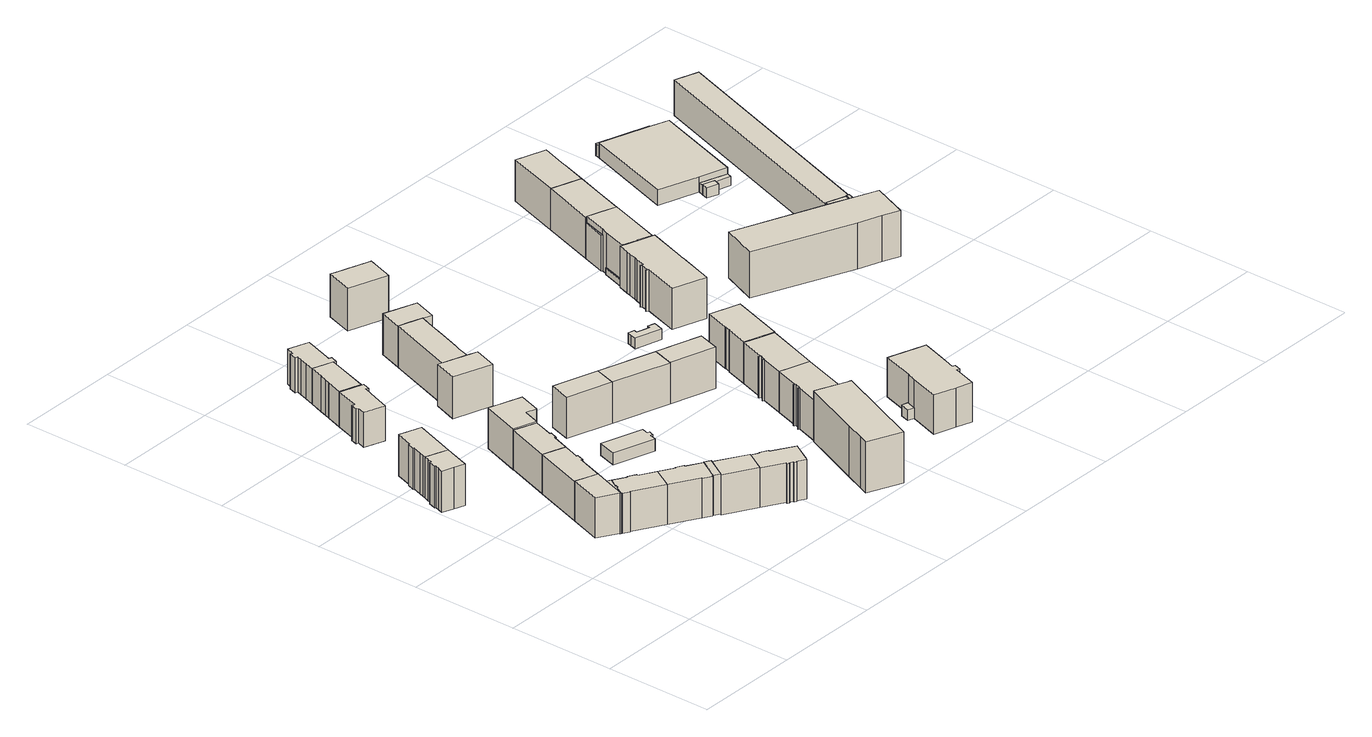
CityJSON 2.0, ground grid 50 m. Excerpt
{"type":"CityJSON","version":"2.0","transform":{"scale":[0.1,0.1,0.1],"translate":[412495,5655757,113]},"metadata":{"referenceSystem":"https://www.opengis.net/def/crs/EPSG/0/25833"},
"CityObjects":{
"building1":{"type":"Building","attributes":{"Dachtyp_tdc":"tdcGableRoof","Gemeindeschluessel":14612000,"Dachneigung":37.44,"QualitaetDacherkennung":80,"Geometrietyp2DReferenz":"3000","measuredHeight":21.41,"function":"31001_9998","roofType":"3100"},"geometry":[{"type":"Solid","lod":"1","boundaries":[[[[0,1,2,3,4,5,6,7,8,9,10,11]],[[12,13,14,15,16,17,18,19,20,21,22,23]],[[11,13,12,0]],[[10,14,13,11]],[[9,15,14,10]],[[8,16,15,9]],[[7,17,16,8]],[[6,18,17,7]],[[5,19,18,6]],[[4,20,19,5]],[[3,21,20,4]],[[2,22,21,3]],[[1,23,22,2]],[[0,12,23,1]]]]}]},
"building2":{"type":"Building","attributes":{"Gemeindeschluessel":14612000,"Geometrietyp2DReferenz":"3000","function":"31001_9998","roofType":"9999"},"children":["building2-1","building2-2"]},
"building2-1":{"type":"BuildingPart","attributes":{"Dachtyp_tdc":"tdcHipAndGableRoof","Dachneigung":35.8,"QualitaetDacherkennung":68,"Geometrietyp2DReferenz":"3000","measuredHeight":20.68,"roofType":"5000"},"parents":["building2"],"geometry":[{"type":"Solid","lod":"1","boundaries":[[[[24,25,26,27,28,29,30,31,32]],[[33,34,35,36,37,38,39,40,41]],[[32,34,33,24]],[[31,35,34,32]],[[30,36,35,31]],[[29,37,36,30]],[[28,38,37,29]],[[27,39,38,28]],[[26,40,39,27]],[[25,41,40,26]],[[24,33,41,25]]]]}]},
"building2-2":{"type":"BuildingPart","attributes":{"Dachtyp_tdc":"tdcFreeFormRoof","Dachneigung":36.87,"QualitaetDacherkennung":67,"Geometrietyp2DReferenz":"3000","measuredHeight":20.7,"roofType":"5000"},"parents":["building2"],"geometry":[{"type":"Solid","lod":"1","boundaries":[[[[42,43,44,45,46,47,48,49,50,51,52,53,54,55]],[[56,57,58,36,59,34,60,61,62,63,64,65,66,67]],[[55,57,56,42]],[[54,58,57,55]],[[53,36,58,54]],[[52,59,36,53]],[[51,34,59,52]],[[50,60,34,51]],[[49,61,60,50]],[[48,62,61,49]],[[47,63,62,48]],[[46,64,63,47]],[[45,65,64,46]],[[44,66,65,45]],[[43,67,66,44]],[[42,56,67,43]]]]}]},
"building3":{"type":"Building","attributes":{"Dachtyp_tdc":"tdcHipAndGableRoof","Gemeindeschluessel":14612000,"Dachneigung":37.58,"QualitaetDacherkennung":78,"Geometrietyp2DReferenz":"3000","measuredHeight":21.39,"function":"31001_9998","roofType":"5000"},"geometry":[{"type":"Solid","lod":"1","boundaries":[[[[4,68,2,69,70,71,72,73,74,75,76]],[[20,77,78,79,80,81,82,83,84,22,85]],[[76,77,20,4]],[[75,78,77,76]],[[74,79,78,75]],[[73,80,79,74]],[[72,81,80,73]],[[71,82,81,72]],[[70,83,82,71]],[[69,84,83,70]],[[2,22,84,69]],[[68,85,22,2]],[[4,20,85,68]]]]}]},
"building4":{"type":"Building","attributes":{"Dachtyp_tdc":"tdcGableRoof","Gemeindeschluessel":14612000,"Dachneigung":36.88,"QualitaetDacherkennung":72,"Geometrietyp2DReferenz":"3000","measuredHeight":20.64,"function":"31001_9998","roofType":"3100"},"geometry":[{"type":"Solid","lod":"1","boundaries":[[[[86,87,88,89,90,91,92,93,94,95,96,97,98,99,100,101,102,103,104,105]],[[106,58,57,56,67,66,107,64,63,62,61,60,108,109,110,111,112,113,114,115]],[[105,58,106,86]],[[104,57,58,105]],[[103,56,57,104]],[[102,67,56,103]],[[101,66,67,102]],[[100,107,66,101]],[[99,64,107,100]],[[98,63,64,99]],[[97,62,63,98]],[[96,61,62,97]],[[95,60,61,96]],[[94,108,60,95]],[[93,109,108,94]],[[92,110,109,93]],[[91,111,110,92]],[[90,112,111,91]],[[89,113,112,90]],[[88,114,113,89]],[[87,115,114,88]],[[86,106,115,87]]]]}]},
"building5":{"type":"Building","attributes":{"Dachtyp_tdc":"tdcGableRoof","Gemeindeschluessel":14612000,"Dachneigung":37.3,"QualitaetDacherkennung":80,"Geometrietyp2DReferenz":"3000","measuredHeight":20.7,"function":"31001_9998","roofType":"3100"},"geometry":[{"type":"Solid","lod":"1","boundaries":[[[[116,117,118,119,120,121,122,123,124,125]],[[126,127,128,33,41,40,129,130,131,132]],[[125,127,126,116]],[[124,128,127,125]],[[123,33,128,124]],[[122,41,33,123]],[[121,40,41,122]],[[120,129,40,121]],[[119,130,129,120]],[[118,131,130,119]],[[117,132,131,118]],[[116,126,132,117]]]]}]},
"building6":{"type":"Building","attributes":{"Dachtyp_tdc":"tdcGableRoof","Gemeindeschluessel":14612000,"Dachneigung":36.54,"QualitaetDacherkennung":73,"Geometrietyp2DReferenz":"3000","measuredHeight":20.64,"function":"31001_9998","roofType":"3100"},"geometry":[{"type":"Solid","lod":"1","boundaries":[[[[133,134,135,136,137,138,139,140,141,90,89,88,142,143]],[[144,145,146,114,113,112,147,148,149,150,151,152,153,154]],[[143,145,144,133]],[[142,146,145,143]],[[88,114,146,142]],[[89,113,114,88]],[[90,112,113,89]],[[141,147,112,90]],[[140,148,147,141]],[[139,149,148,140]],[[138,150,149,139]],[[137,151,150,138]],[[136,152,151,137]],[[135,153,152,136]],[[134,154,153,135]],[[133,144,154,134]]]]}]},
"building7":{"type":"Building","attributes":{"Dachtyp_tdc":"tdcGableRoof","Gemeindeschluessel":14612000,"Dachneigung":37.44,"QualitaetDacherkennung":79,"Geometrietyp2DReferenz":"3000","measuredHeight":20.66,"function":"31001_9998","roofType":"3100"},"geometry":[{"type":"Solid","lod":"1","boundaries":[[[[155,156,157,158,159,120,160,118,161,162]],[[163,164,165,166,167,168,169,170,171,172]],[[162,164,163,155]],[[161,165,164,162]],[[118,166,165,161]],[[160,167,166,118]],[[120,168,167,160]],[[159,169,168,120]],[[158,170,169,159]],[[157,171,170,158]],[[156,172,171,157]],[[155,163,172,156]]]]}]},
"building8":{"type":"Building","attributes":{"Dachtyp_tdc":"tdcHipAndGableRoof","Gemeindeschluessel":14612000,"Dachneigung":24.77,"QualitaetDacherkennung":58,"Geometrietyp2DReferenz":"3000","measuredHeight":17.77,"function":"31001_9998","roofType":"5000"},"geometry":[{"type":"Solid","lod":"1","boundaries":[[[[173,174,175,176,177,178,179,180,181,182,183,184,185]],[[186,187,188,189,190,191,192,193,194,195,196,197,198]],[[185,187,186,173]],[[184,188,187,185]],[[183,189,188,184]],[[182,190,189,183]],[[181,191,190,182]],[[180,192,191,181]],[[179,193,192,180]],[[178,194,193,179]],[[177,195,194,178]],[[176,196,195,177]],[[175,197,196,176]],[[174,198,197,175]],[[173,186,198,174]]]]}]},
"building9":{"type":"Building","attributes":{"Gemeindeschluessel":14612000,"Geometrietyp2DReferenz":"3000","function":"31001_9998","roofType":"9999"},"children":["building9-1","building9-2","building9-3"]},
"building9-1":{"type":"BuildingPart","attributes":{"Dachtyp_tdc":"tdcGableRoof","Dachneigung":37.25,"QualitaetDacherkennung":67,"Geometrietyp2DReferenz":"3000","measuredHeight":20.7,"roofType":"3100"},"parents":["building9"],"geometry":[{"type":"Solid","lod":"1","boundaries":[[[[199,200,201,202]],[[151,203,204,153]],[[202,203,151,199]],[[201,204,203,202]],[[200,153,204,201]],[[199,151,153,200]]]]}]},
"building9-2":{"type":"BuildingPart","attributes":{"Dachtyp_tdc":"tdcPolyFlatRoof","Dachneigung":0,"QualitaetDacherkennung":20,"Geometrietyp2DReferenz":"3000","measuredHeight":16.84,"roofType":"1000"},"parents":["building9"],"geometry":[{"type":"Solid","lod":"1","boundaries":[[[[205,206,207,208,209,210,211,212]],[[213,214,203,215,216,217,218,219]],[[212,214,213,205]],[[211,203,214,212]],[[210,215,203,211]],[[209,216,215,210]],[[208,217,216,209]],[[207,218,217,208]],[[206,219,218,207]],[[205,213,219,206]]]]}]},
"building9-3":{"type":"BuildingPart","attributes":{"Dachtyp_tdc":"tdcGableRoof","Dachneigung":29.4,"QualitaetDacherkennung":46,"Geometrietyp2DReferenz":"3000","measuredHeight":20.53,"roofType":"3100"},"parents":["building9"],"geometry":[{"type":"Solid","lod":"1","boundaries":[[[[220,221,222,223,224,201]],[[225,204,214,213,226,227]],[[201,204,225,220]],[[224,214,204,201]],[[223,213,214,224]],[[222,226,213,223]],[[221,227,226,222]],[[220,225,227,221]]]]}]},
"building10":{"type":"Building","attributes":{"Dachtyp_tdc":"tdcFreeFormRoof","Gemeindeschluessel":14612000,"Dachneigung":37.34,"QualitaetDacherkennung":21,"Geometrietyp2DReferenz":"3000","measuredHeight":20.96,"function":"31001_9998","roofType":"5000"},"geometry":[{"type":"Solid","lod":"1","boundaries":[[[[228,229,230,231,232,233]],[[234,235,236,237,238,239]],[[233,235,234,228]],[[232,236,235,233]],[[231,237,236,232]],[[230,238,237,231]],[[229,239,238,230]],[[228,234,239,229]]]]}]},
"building11":{"type":"Building","attributes":{"Dachtyp_tdc":"tdcFreeFormRoof","Gemeindeschluessel":14612000,"Dachneigung":24.27,"QualitaetDacherkennung":73,"Geometrietyp2DReferenz":"3000","measuredHeight":17.79,"function":"31001_9998","roofType":"5000"},"geometry":[{"type":"Solid","lod":"1","boundaries":[[[[240,241,242,243,244,245,246,247]],[[188,248,249,250,251,252,253,190]],[[247,248,188,240]],[[246,249,248,247]],[[245,250,249,246]],[[244,251,250,245]],[[243,252,251,244]],[[242,253,252,243]],[[241,190,253,242]],[[240,188,190,241]]]]}]},
"building12":{"type":"Building","attributes":{"Dachtyp_tdc":"tdcGableRoof","Gemeindeschluessel":14612000,"Dachneigung":35.32,"QualitaetDacherkennung":67,"Geometrietyp2DReferenz":"3000","measuredHeight":20.64,"function":"31001_9998","roofType":"3100"},"geometry":[{"type":"Solid","lod":"1","boundaries":[[[[254,255,256,257,258,259,260,261,262,263,264,265,266,267,268,269,270,271,272,273]],[[274,275,276,277,278,279,280,281,227,282,226,283,284,285,286,287,288,289,290,291]],[[273,275,274,254]],[[272,276,275,273]],[[271,277,276,272]],[[270,278,277,271]],[[269,279,278,270]],[[268,280,279,269]],[[267,281,280,268]],[[266,227,281,267]],[[265,282,227,266]],[[264,226,282,265]],[[263,283,226,264]],[[262,284,283,263]],[[261,285,284,262]],[[260,286,285,261]],[[259,287,286,260]],[[258,288,287,259]],[[257,289,288,258]],[[256,290,289,257]],[[255,291,290,256]],[[254,274,291,255]]]]}]},
"building13":{"type":"Building","attributes":{"Dachtyp_tdc":"tdcHipAndGableRoof","Gemeindeschluessel":14612000,"Dachneigung":24.84,"QualitaetDacherkennung":60,"Geometrietyp2DReferenz":"3000","measuredHeight":17.79,"function":"31001_9998","roofType":"5000"},"geometry":[{"type":"Solid","lod":"1","boundaries":[[[[292,293,294,295,296,297,298,299,300,301,302,303,304,305]],[[306,253,307,252,308,309,310,311,312,313,314,315,316,317]],[[305,253,306,292]],[[304,307,253,305]],[[303,252,307,304]],[[302,308,252,303]],[[301,309,308,302]],[[300,310,309,301]],[[299,311,310,300]],[[298,312,311,299]],[[297,313,312,298]],[[296,314,313,297]],[[295,315,314,296]],[[294,316,315,295]],[[293,317,316,294]],[[292,306,317,293]]]]}]},
"building14":{"type":"Building","attributes":{"Dachtyp_tdc":"tdcHipAndGableRoof","Gemeindeschluessel":14612000,"Dachneigung":34.86,"QualitaetDacherkennung":74,"Geometrietyp2DReferenz":"3000","measuredHeight":7.21,"function":"31001_9998","roofType":"5000"},"geometry":[{"type":"Solid","lod":"1","boundaries":[[[[318,319,320,321,322,323,324,325,326]],[[327,328,329,330,331,332,333,334,335]],[[326,328,327,318]],[[325,329,328,326]],[[324,330,329,325]],[[323,331,330,324]],[[322,332,331,323]],[[321,333,332,322]],[[320,334,333,321]],[[319,335,334,320]],[[318,327,335,319]]]]}]},
"building15":{"type":"Building","attributes":{"Dachtyp_tdc":"tdcHipAndGableRoof","Gemeindeschluessel":14612000,"Dachneigung":37.11,"QualitaetDacherkennung":65,"Geometrietyp2DReferenz":"3000","measuredHeight":21.18,"function":"31001_9998","roofType":"5000"},"geometry":[{"type":"Solid","lod":"1","boundaries":[[[[336,337,338,339]],[[340,341,342,343]],[[339,341,340,336]],[[338,342,341,339]],[[337,343,342,338]],[[336,340,343,337]]]]}]},
"building16":{"type":"Building","attributes":{"Gemeindeschluessel":14612000,"Geometrietyp2DReferenz":"3000","function":"31001_9998","roofType":"9999"},"children":["building16-1","building16-2"]},
"building16-1":{"type":"BuildingPart","attributes":{"Dachtyp_tdc":"tdcHipRoof","Dachneigung":37.29,"QualitaetDacherkennung":60,"Geometrietyp2DReferenz":"3000","measuredHeight":21.5,"roofType":"3200"},"parents":["building16"],"geometry":[{"type":"Solid","lod":"1","boundaries":[[[[344,345,346,347,348,349,350]],[[351,352,353,354,355,356,357]],[[350,352,351,344]],[[349,353,352,350]],[[348,354,353,349]],[[347,355,354,348]],[[346,356,355,347]],[[345,357,356,346]],[[344,351,357,345]]]]}]},
"building16-2":{"type":"BuildingPart","attributes":{"Dachtyp_tdc":"tdcGableRoof","Dachneigung":35.52,"QualitaetDacherkennung":82,"Geometrietyp2DReferenz":"3000","measuredHeight":21.43,"roofType":"3100"},"parents":["building16"],"geometry":[{"type":"Solid","lod":"1","boundaries":[[[[358,345,359,344,360,361,362,363,364,365,366,367]],[[368,369,370,371,372,373,374,375,376,351,377,357]],[[367,369,368,358]],[[366,370,369,367]],[[365,371,370,366]],[[364,372,371,365]],[[363,373,372,364]],[[362,374,373,363]],[[361,375,374,362]],[[360,376,375,361]],[[344,351,376,360]],[[359,377,351,344]],[[345,357,377,359]],[[358,368,357,345]]]]}]},
"building17":{"type":"Building","attributes":{"Dachtyp_tdc":"tdcFreeFormRoof","Gemeindeschluessel":14612000,"Dachneigung":35.03,"QualitaetDacherkennung":84,"Geometrietyp2DReferenz":"3000","measuredHeight":26.59,"function":"31001_9998","roofType":"5000"},"geometry":[{"type":"Solid","lod":"1","boundaries":[[[[378,379,380,381,382,383,384,385]],[[386,387,388,389,390,391,392,393]],[[385,387,386,378]],[[384,388,387,385]],[[383,389,388,384]],[[382,390,389,383]],[[381,391,390,382]],[[380,392,391,381]],[[379,393,392,380]],[[378,386,393,379]]]]}]},
"building18":{"type":"Building","attributes":{"Dachtyp_tdc":"tdcGableRoof","Gemeindeschluessel":14612000,"Dachneigung":37.2,"QualitaetDacherkennung":66,"Geometrietyp2DReferenz":"3000","measuredHeight":21.19,"function":"31001_9998","roofType":"3100"},"geometry":[{"type":"Solid","lod":"1","boundaries":[[[[337,336,394,395]],[[343,396,397,340]],[[395,396,343,337]],[[394,397,396,395]],[[336,340,397,394]],[[337,343,340,336]]]]}]},
"building19":{"type":"Building","attributes":{"Dachtyp_tdc":"tdcCutTentRoof","Gemeindeschluessel":14612000,"Dachneigung":34.51,"QualitaetDacherkennung":52,"Geometrietyp2DReferenz":"3000","measuredHeight":20.68,"function":"31001_9998","roofType":"9999"},"geometry":[{"type":"Solid","lod":"1","boundaries":[[[[398,399,400,401,402]],[[403,404,405,406,407]],[[402,404,403,398]],[[401,405,404,402]],[[400,406,405,401]],[[399,407,406,400]],[[398,403,407,399]]]]}]},
"building20":{"type":"Building","attributes":{"Dachtyp_tdc":"tdcGableRoof","Gemeindeschluessel":14612000,"Dachneigung":34.76,"QualitaetDacherkennung":87,"Geometrietyp2DReferenz":"3000","measuredHeight":21.78,"function":"31001_9998","roofType":"3100"},"geometry":[{"type":"Solid","lod":"1","boundaries":[[[[408,409,410,411,412,413,414,415,416,417,418,419,420,421]],[[422,423,424,425,426,427,428,429,430,431,392,432,391,433]],[[421,423,422,408]],[[420,424,423,421]],[[419,425,424,420]],[[418,426,425,419]],[[417,427,426,418]],[[416,428,427,417]],[[415,429,428,416]],[[414,430,429,415]],[[413,431,430,414]],[[412,392,431,413]],[[411,432,392,412]],[[410,391,432,411]],[[409,433,391,410]],[[408,422,433,409]]]]}]},
"building21":{"type":"Building","attributes":{"Dachtyp_tdc":"tdcHipAndGableRoof","Gemeindeschluessel":14612000,"Dachneigung":37.17,"QualitaetDacherkennung":65,"Geometrietyp2DReferenz":"3000","measuredHeight":21.23,"function":"31001_9998","roofType":"5000"},"geometry":[{"type":"Solid","lod":"1","boundaries":[[[[434,435,436,437]],[[396,438,439,397]],[[437,438,396,434]],[[436,439,438,437]],[[435,397,439,436]],[[434,396,397,435]]]]}]},
"building22":{"type":"Building","attributes":{"Dachtyp_tdc":"tdcHipRoof","Gemeindeschluessel":14612000,"Dachneigung":36.7,"QualitaetDacherkennung":63,"Geometrietyp2DReferenz":"3000","measuredHeight":22.34,"function":"31001_9998","roofType":"3200"},"geometry":[{"type":"Solid","lod":"1","boundaries":[[[[440,441,442,443,444,445,446,447,448,449]],[[450,451,452,453,454,455,456,457,458,459]],[[449,451,450,440]],[[448,452,451,449]],[[447,453,452,448]],[[446,454,453,447]],[[445,455,454,446]],[[444,456,455,445]],[[443,457,456,444]],[[442,458,457,443]],[[441,459,458,442]],[[440,450,459,441]]]]}]},
"building23":{"type":"Building","attributes":{"Dachtyp_tdc":"tdcGableRoof","Gemeindeschluessel":14612000,"Dachneigung":34.63,"QualitaetDacherkennung":88,"Geometrietyp2DReferenz":"3000","measuredHeight":21.79,"function":"31001_9998","roofType":"3100"},"geometry":[{"type":"Solid","lod":"1","boundaries":[[[[460,461,415,414,413,462,463,464,465,466,467,468,469,470]],[[471,472,473,474,475,476,477,478,479,480,431,430,429,481]],[[470,472,471,460]],[[469,473,472,470]],[[468,474,473,469]],[[467,475,474,468]],[[466,476,475,467]],[[465,477,476,466]],[[464,478,477,465]],[[463,479,478,464]],[[462,480,479,463]],[[413,431,480,462]],[[414,430,431,413]],[[415,429,430,414]],[[461,481,429,415]],[[460,471,481,461]]]]}]},
"building24":{"type":"Building","attributes":{"name":"Akademie für berufliche Bildung","Gemeindeschluessel":14612000,"Geometrietyp2DReferenz":"3000","function":"31001_3021","roofType":"9999"},"children":["building24-1","building24-2"]},
"building24-1":{"type":"BuildingPart","attributes":{"Dachtyp_tdc":"tdcHipRoof","Dachneigung":10,"QualitaetDacherkennung":79,"Geometrietyp2DReferenz":"3000","measuredHeight":19.15,"roofType":"3200"},"parents":["building24"],"geometry":[{"type":"Solid","lod":"1","boundaries":[[[[482,483,484,485,486,487,488,489,490,491,492,493]],[[494,495,496,497,498,499,500,501,502,503,504,505]],[[492,495,494,493]],[[491,496,495,492]],[[490,497,496,491]],[[489,498,497,490]],[[488,499,498,489]],[[487,500,499,488]],[[486,501,500,487]],[[485,502,501,486]],[[484,503,502,485]],[[483,504,503,484]],[[482,505,504,483]],[[493,494,505,482]]]]}]},
"building24-2":{"type":"BuildingPart","attributes":{"Dachtyp_tdc":"tdcPolyFlatRoof","Dachneigung":0,"QualitaetDacherkennung":55,"Geometrietyp2DReferenz":"3000","measuredHeight":5.01,"roofType":"1000"},"parents":["building24"],"geometry":[{"type":"Solid","lod":"1","boundaries":[[[[506,507,508,509]],[[510,511,494,505]],[[509,511,510,506]],[[508,494,511,509]],[[507,505,494,508]],[[506,510,505,507]]]]}]},
"building25":{"type":"Building","attributes":{"Dachtyp_tdc":"tdcHipAndGableRoof","Gemeindeschluessel":14612000,"Dachneigung":34.97,"QualitaetDacherkennung":83,"Geometrietyp2DReferenz":"3000","measuredHeight":21.84,"function":"31001_9998","roofType":"5000"},"geometry":[{"type":"Solid","lod":"1","boundaries":[[[[512,513,514,515,516,517,518,519,520,521]],[[478,522,523,524,525,526,527,528,480,529]],[[521,522,478,512]],[[520,523,522,521]],[[519,524,523,520]],[[518,525,524,519]],[[517,526,525,518]],[[516,527,526,517]],[[515,528,527,516]],[[514,480,528,515]],[[513,529,480,514]],[[512,478,529,513]]]]}]},
"building26":{"type":"Building","attributes":{"Dachtyp_tdc":"tdcHipAndGableRoof","Gemeindeschluessel":14612000,"Dachneigung":34.71,"QualitaetDacherkennung":55,"Geometrietyp2DReferenz":"3000","measuredHeight":5.96,"function":"31001_9998","roofType":"5000"},"geometry":[{"type":"Solid","lod":"1","boundaries":[[[[530,531,532,533,534,535,536,537,538,539,540]],[[541,542,543,544,545,546,547,548,549,550,551]],[[540,542,541,530]],[[539,543,542,540]],[[538,544,543,539]],[[537,545,544,538]],[[536,546,545,537]],[[535,547,546,536]],[[534,548,547,535]],[[533,549,548,534]],[[532,550,549,533]],[[531,551,550,532]],[[530,541,551,531]]]]}]},
"building27":{"type":"Building","attributes":{"Dachtyp_tdc":"tdcFreeFormRoof","Gemeindeschluessel":14612000,"Dachneigung":34.68,"QualitaetDacherkennung":78,"Geometrietyp2DReferenz":"3000","measuredHeight":22.33,"function":"31001_9998","roofType":"5000"},"geometry":[{"type":"Solid","lod":"1","boundaries":[[[[552,553,554,555,556,557,558,559,560,561,562,563,564,565,566,567,568,569,570,571,572,573,574]],[[575,576,577,578,579,580,581,582,583,584,585,586,587,588,589,590,591,592,593,594,595,596,597]],[[574,576,575,552]],[[573,577,576,574]],[[572,578,577,573]],[[571,579,578,572]],[[570,580,579,571]],[[569,581,580,570]],[[568,582,581,569]],[[567,583,582,568]],[[566,584,583,567]],[[565,585,584,566]],[[564,586,585,565]],[[563,587,586,564]],[[562,588,587,563]],[[561,589,588,562]],[[560,590,589,561]],[[559,591,590,560]],[[558,592,591,559]],[[557,593,592,558]],[[556,594,593,557]],[[555,595,594,556]],[[554,596,595,555]],[[553,597,596,554]],[[552,575,597,553]]]]}]},
"building28":{"type":"Building","attributes":{"Gemeindeschluessel":14612000,"Geometrietyp2DReferenz":"3000","function":"31001_9998","roofType":"9999"},"children":["building28-1","building28-2","building28-3"]},
"building28-1":{"type":"BuildingPart","attributes":{"Dachtyp_tdc":"tdcPolyFlatRoof","Dachneigung":0,"QualitaetDacherkennung":0,"Geometrietyp2DReferenz":"3000","measuredHeight":3,"roofType":"9999"},"parents":["building28"],"geometry":[{"type":"Solid","lod":"1","boundaries":[[[[598,599,600,601]],[[587,602,603,604]],[[601,602,587,598]],[[600,603,602,601]],[[599,604,603,600]],[[598,587,604,599]]]]}]},
"building28-2":{"type":"BuildingPart","attributes":{"Dachtyp_tdc":"tdcFreeFormRoof","Dachneigung":60.29,"QualitaetDacherkennung":37,"Geometrietyp2DReferenz":"3000","measuredHeight":16.82,"roofType":"5000"},"parents":["building28"],"geometry":[{"type":"Solid","lod":"1","boundaries":[[[[605,606,607,608]],[[609,610,611,612]],[[608,610,609,605]],[[607,611,610,608]],[[606,612,611,607]],[[605,609,612,606]]]]}]},
"building28-3":{"type":"BuildingPart","attributes":{"Dachtyp_tdc":"tdcGableRoof","Dachneigung":35.06,"QualitaetDacherkennung":91,"Geometrietyp2DReferenz":"3000","measuredHeight":21.8,"roofType":"3100"},"parents":["building28"],"geometry":[{"type":"Solid","lod":"1","boundaries":[[[[613,614,615,616,617,618,619,620,621]],[[603,609,612,622,623,589,624,588,604]],[[621,609,603,613]],[[620,612,609,621]],[[619,622,612,620]],[[618,623,622,619]],[[617,589,623,618]],[[616,624,589,617]],[[615,588,624,616]],[[614,604,588,615]],[[613,603,604,614]]]]}]},
"building29":{"type":"Building","attributes":{"Dachtyp_tdc":"tdcFreeFormRoof","Gemeindeschluessel":14612000,"Dachneigung":35.22,"QualitaetDacherkennung":89,"Geometrietyp2DReferenz":"3000","measuredHeight":21.8,"function":"31001_9998","roofType":"5000"},"geometry":[{"type":"Solid","lod":"1","boundaries":[[[[625,626,627,628,629]],[[611,630,631,632,623]],[[629,630,611,625]],[[628,631,630,629]],[[627,632,631,628]],[[626,623,632,627]],[[625,611,623,626]]]]}]},
"building30":{"type":"Building","attributes":{"Dachtyp_tdc":"tdcFreeFormRoof","Gemeindeschluessel":14612000,"Dachneigung":34.88,"QualitaetDacherkennung":89,"Geometrietyp2DReferenz":"3000","measuredHeight":21.7,"function":"31001_9998","roofType":"5000"},"geometry":[{"type":"Solid","lod":"1","boundaries":[[[[629,628,633,634,635,636]],[[630,637,638,639,640,631]],[[636,637,630,629]],[[635,638,637,636]],[[634,639,638,635]],[[633,640,639,634]],[[628,631,640,633]],[[629,630,631,628]]]]}]},
"building31":{"type":"Building","attributes":{"name":"Berufliches Schulzentrum Bau und Technik Dresden","Gemeindeschluessel":14612000,"Geometrietyp2DReferenz":"3000","function":"31001_3021","roofType":"9999"},"children":["building31-1","building31-2","building31-3"]},
"building31-1":{"type":"BuildingPart","attributes":{"Dachtyp_tdc":"tdcPolyFlatRoof","Dachneigung":24.59,"QualitaetDacherkennung":57,"Geometrietyp2DReferenz":"3000","measuredHeight":18.25,"roofType":"2100"},"parents":["building31"],"geometry":[{"type":"Solid","lod":"1","boundaries":[[[[641,642,643,644]],[[645,646,647,648]],[[644,646,645,641]],[[643,647,646,644]],[[642,648,647,643]],[[641,645,648,642]]]]}]},
"building31-2":{"type":"BuildingPart","attributes":{"Dachtyp_tdc":"tdcPolyFlatRoof","Dachneigung":0,"QualitaetDacherkennung":51,"Geometrietyp2DReferenz":"3000","measuredHeight":17.56,"roofType":"1000"},"parents":["building31"],"geometry":[{"type":"Solid","lod":"1","boundaries":[[[[649,650,651,652,653]],[[654,655,656,645,648]],[[653,655,654,649]],[[652,656,655,653]],[[651,645,656,652]],[[650,648,645,651]],[[649,654,648,650]]]]}]},
"building31-3":{"type":"BuildingPart","attributes":{"Dachtyp_tdc":"tdcPolyFlatRoof","Dachneigung":0,"QualitaetDacherkennung":19,"Geometrietyp2DReferenz":"3000","measuredHeight":21.36,"roofType":"1000"},"parents":["building31"],"geometry":[{"type":"Solid","lod":"1","boundaries":[[[[657,658,659,660,661,662,663,664]],[[665,666,667,668,669,655,654,670]],[[664,666,665,657]],[[663,667,666,664]],[[662,668,667,663]],[[661,669,668,662]],[[660,655,669,661]],[[659,654,655,660]],[[658,670,654,659]],[[657,665,670,658]]]]}]},
"building32":{"type":"Building","attributes":{"Gemeindeschluessel":14612000,"Geometrietyp2DReferenz":"3000","function":"31001_3211","roofType":"9999"},"children":["building32-1","building32-2","building32-3","building32-4"]},
"building32-1":{"type":"BuildingPart","attributes":{"Dachtyp_tdc":"tdcGableRoof","Dachneigung":21.77,"QualitaetDacherkennung":29,"Geometrietyp2DReferenz":"3000","measuredHeight":5.72,"roofType":"3100"},"parents":["building32"],"geometry":[{"type":"Solid","lod":"1","boundaries":[[[[671,672,673,674,675]],[[676,677,678,679,680]],[[675,677,676,671]],[[674,678,677,675]],[[673,679,678,674]],[[672,680,679,673]],[[671,676,680,672]]]]}]},
"building32-2":{"type":"BuildingPart","attributes":{"Dachtyp_tdc":"tdcPolyFlatRoof","Dachneigung":0,"QualitaetDacherkennung":28,"Geometrietyp2DReferenz":"3000","measuredHeight":7.17,"roofType":"1000"},"parents":["building32"],"geometry":[{"type":"Solid","lod":"1","boundaries":[[[[681,682,683,684,685,686]],[[687,680,679,688,689,690]],[[686,680,687,681]],[[685,679,680,686]],[[684,688,679,685]],[[683,689,688,684]],[[682,690,689,683]],[[681,687,690,682]]]]}]},
"building32-3":{"type":"BuildingPart","attributes":{"Dachtyp_tdc":"tdcPolyFlatRoof","Dachneigung":16.19,"QualitaetDacherkennung":44,"Geometrietyp2DReferenz":"3000","measuredHeight":5.69,"roofType":"2100"},"parents":["building32"],"geometry":[{"type":"Solid","lod":"1","boundaries":[[[[691,692,693,694]],[[678,677,695,696]],[[694,677,678,691]],[[693,695,677,694]],[[692,696,695,693]],[[691,678,696,692]]]]}]},
"building32-4":{"type":"BuildingPart","attributes":{"Dachtyp_tdc":"tdcPolyFlatRoof","Dachneigung":15.92,"QualitaetDacherkennung":60,"Geometrietyp2DReferenz":"3000","measuredHeight":9.23,"roofType":"2100"},"parents":["building32"],"geometry":[{"type":"Solid","lod":"1","boundaries":[[[[697,698,699,700]],[[701,702,690,689]],[[700,702,701,697]],[[699,690,702,700]],[[698,689,690,699]],[[697,701,689,698]]]]}]},
"building33":{"type":"Building","attributes":{"name":"Berufliches Schulzentrum Bau und Technik Dresden","Dachtyp_tdc":"tdcPolyFlatRoof","Gemeindeschluessel":14612000,"Dachneigung":0,"QualitaetDacherkennung":63,"Geometrietyp2DReferenz":"3000","measuredHeight":16.54,"function":"31001_3021","roofType":"1000"},"geometry":[{"type":"Solid","lod":"1","boundaries":[[[[703,704,705,706,707]],[[708,709,710,711,712]],[[707,709,708,703]],[[706,710,709,707]],[[705,711,710,706]],[[704,712,711,705]],[[703,708,712,704]]]]}]}
},
"vertices":[
[59,1264,206],[110,1246,206],[153,1369,206],[102,1387,206],[52,1405,206],[44,1381,206],[37,1361,206],[30,1363,206],[18,1328,206],[23,1326,206],[16,1305,206],[8,1282,206],[59,1264,15],[8,1282,15],[16,1305,15],[23,1326,15],[18,1328,15],[30,1363,15],[37,1361,15],[44,1381,15],[52,1405,15],[102,1387,15],[153,1369,15],[110,1246,15],
[395,796,200],[345,813,200],[293,831,200],[242,685,200],[334,632,200],[332,629,200],[335,627,200],[337,630,200],[374,736,200],[395,796,14],[374,736,14],[337,630,14],[335,627,14],[332,629,14],[334,632,14],[242,685,14],[293,831,14],[345,813,14],
[339,632,199],[362,673,199],[365,671,199],[369,677,199],[371,682,199],[367,684,199],[389,721,199],[392,720,199],[395,724,199],[374,736,199],[355,682,199],[335,627,199],[339,625,199],[342,630,199],[339,632,14],[342,630,14],[339,625,14],[355,682,14],[395,724,14],[392,720,14],[389,721,14],[367,684,14],[371,682,14],[369,677,14],[365,671,14],[362,673,14],
[102,1388,206],[221,1562,206],[120,1597,206],[92,1516,206],[86,1518,206],[74,1484,206],[79,1482,206],[64,1440,206],[57,1419,206],[57,1419,15],[64,1440,15],[79,1482,15],[74,1484,15],[86,1518,15],[92,1516,15],[120,1597,15],[221,1562,15],[102,1388,15],
[369,608,198],[371,611,198],[507,531,198],[535,579,198],[562,627,198],[487,670,198],[490,675,198],[456,695,198],[453,690,198],[395,724,198],[392,720,198],[389,721,198],[367,684,198],[371,682,198],[368,676,198],[365,671,198],[362,673,198],[339,632,198],[342,630,198],[339,625,198],[369,608,14],[368,676,14],[453,690,14],[456,695,14],[490,675,14],[487,670,14],[562,627,14],[535,579,14],[507,531,14],[371,611,14],
[456,950,198],[450,952,198],[477,1029,198],[427,1047,198],[374,1065,198],[293,831,198],[345,813,198],[395,796,198],[438,917,198],[444,915,198],[456,950,14],[444,915,14],[438,917,14],[374,1065,14],[427,1047,14],[477,1029,14],[450,952,14],
[671,432,198],[673,435,198],[676,433,198],[704,481,198],[732,529,198],[662,569,198],[665,574,198],[632,593,198],[629,588,198],[634,457,198],[633,454,198],[671,432,14],[633,454,14],[634,457,14],[629,588,14],[632,593,14],[665,574,14],[662,569,14],[732,529,14],[704,481,14],[676,433,14],[673,435,14],
[524,1143,198],[517,1145,198],[550,1238,198],[499,1255,198],[447,1274,198],[426,1047,198],[505,1110,198],[511,1107,198],[524,1143,15],[511,1107,15],[505,1110,15],[477,1029,15],[426,1047,15],[374,1065,15],[447,1274,15],[499,1255,15],[550,1238,15],[517,1145,15],
[213,1914,178],[202,1884,178],[213,1880,178],[201,1844,178],[295,1810,178],[323,1887,178],[347,1952,178],[358,1947,178],[370,1982,178],[358,1986,178],[307,2004,178],[262,2019,178],[225,1910,178],[213,1914,16],[225,1910,16],[262,2019,16],[307,2004,16],[358,1986,16],[370,1982,16],[358,1947,16],[347,1952,16],[323,1887,16],[295,1810,16],[201,1844,16],[213,1880,16],[202,1884,16],
[732,529,200],[676,433,200],[704,417,200],[760,513,200],[760,513,14],[704,417,14],
[856,448,182],[860,455,182],[796,492,182],[799,496,182],[767,515,182],[764,510,182],[760,513,182],[756,506,182],[856,448,14],[756,506,14],[764,510,14],[767,515,14],[799,496,14],[796,492,14],[860,455,14],
[700,411,200],[841,329,200],[897,424,200],[856,448,200],[756,506,200],[700,411,14],[897,424,14],[841,329,14],
[447,1274,203],[550,1238,203],[578,1319,203],[627,1303,203],[662,1405,203],[511,1457,203],[447,1274,14],[511,1457,14],[662,1405,14],[627,1303,14],[578,1319,14],[550,1238,14],
[262,2019,181],[358,1986,181],[425,2184,181],[331,2216,181],[308,2150,181],[297,2118,181],[290,2097,181],[288,2093,181],[288,2093,16],[290,2097,16],[297,2118,16],[308,2150,16],[331,2216,16],[425,2184,16],
[974,251,197],[1013,228,197],[1017,235,197],[1039,273,197],[1065,317,197],[1069,324,197],[967,384,197],[970,389,197],[936,409,197],[932,404,197],[897,424,197],[867,373,197],[841,329,197],[939,272,197],[935,265,197],[944,260,197],[947,267,197],[964,257,197],[961,251,197],[971,245,197],[974,251,14],[971,245,14],[961,251,14],[964,257,14],[947,267,14],[944,260,14],[935,265,14],[939,272,14],[867,373,14],[932,404,14],[936,409,14],[970,389,14],[967,384,14],[1069,324,14],[1065,317,14],[1039,273,14],[1017,235,14],[1013,228,14],
[438,2179,178],[450,2212,178],[437,2217,178],[485,2358,178],[390,2391,178],[377,2353,178],[367,2357,178],[355,2323,178],[367,2319,178],[359,2296,178],[347,2260,178],[331,2216,178],[375,2201,178],[425,2184,178],[438,2179,16],[375,2201,16],[347,2260,16],[359,2296,16],[367,2319,16],[355,2323,16],[367,2357,16],[377,2353,16],[390,2391,16],[485,2358,16],[437,2217,16],[450,2212,16],
[944,980,72],[932,984,72],[941,1015,72],[752,1074,72],[725,989,72],[915,929,72],[925,961,72],[936,957,72],[940,968,72],[944,980,16],[940,968,16],[936,957,16],[925,961,16],[915,929,16],[725,989,16],[752,1074,16],[941,1015,16],[932,984,16],
[973,1197,207],[1005,1298,207],[799,1362,207],[767,1262,207],[973,1197,16],[767,1262,16],[799,1362,16],[1005,1298,16],
[766,1776,209],[658,1814,209],[637,1821,209],[598,1711,209],[776,1650,209],[814,1759,209],[765,1776,209],[766,1776,16],[765,1776,16],[814,1759,16],[776,1650,16],[598,1711,16],[637,1821,16],[658,1814,16],
[768,2131,209],[709,1795,209],[780,1818,209],[786,1836,209],[794,1858,209],[828,1954,209],[836,1978,209],[852,2025,209],[877,2095,209],[820,2114,209],[768,2131,16],[820,2114,16],[877,2095,16],[852,2025,16],[836,1978,16],[828,1954,16],[794,1858,16],[786,1836,16],[780,1818,16],[709,1795,16],
[1356,9,249],[1532,424,249],[1515,431,249],[1381,488,249],[1376,490,249],[1254,207,249],[1216,118,249],[1198,77,249],[1356,9,13],[1198,77,13],[1216,118,13],[1254,207,13],[1376,490,13],[1381,488,13],[1515,431,13],[1532,424,13],
[1236,1115,207],[1267,1215,207],[1267,1215,16],[1236,1115,16],
[806,2241,207],[768,2131,207],[877,2095,207],[920,2080,207],[958,2189,207],[806,2241,17],[958,2189,17],[920,2080,17],[877,2095,17],[768,2131,17],
[1410,599,203],[1417,596,203],[1381,488,203],[1448,460,203],[1515,431,203],[1603,696,203],[1534,718,203],[1465,741,203],[1429,631,203],[1422,634,203],[1420,628,203],[1429,625,203],[1421,600,203],[1412,603,203],[1410,599,13],[1412,603,13],[1421,600,13],[1429,625,13],[1420,628,13],[1422,634,13],[1429,631,13],[1465,741,13],[1534,718,13],[1603,696,13],[1448,460,13],[1417,596,13],
[1267,1215,208],[1236,1115,208],[1444,1050,208],[1475,1150,208],[1475,1150,16],[1444,1050,16],
[1073,2533,214],[974,2567,214],[947,2576,214],[902,2592,214],[859,2467,214],[1041,2405,214],[1048,2423,214],[1061,2462,214],[1068,2482,214],[1084,2529,214],[1073,2533,16],[1084,2529,16],[1068,2482,16],[1061,2462,16],[1048,2423,16],[1041,2405,16],[859,2467,16],[902,2592,16],[947,2576,16],[974,2567,16],
[1492,847,203],[1499,845,203],[1687,947,203],[1618,970,203],[1549,993,203],[1510,877,203],[1503,880,203],[1501,874,203],[1511,871,203],[1503,849,203],[1494,852,203],[1492,847,13],[1494,852,13],[1503,849,13],[1511,871,13],[1501,874,13],[1503,880,13],[1510,877,13],[1549,993,13],[1618,970,13],[1687,947,13],[1499,845,13],
[1769,294,195],[1723,157,195],[1824,124,195],[1896,100,195],[1933,210,195],[1946,206,195],[1956,237,195],[1943,242,195],[1968,315,195],[2005,427,195],[1832,485,195],[1784,339,195],[1784,339,13],[1832,485,13],[2005,427,13],[1968,315,13],[1943,242,13],[1956,237,13],[1946,206,13],[1933,210,13],[1896,100,13],[1824,124,13],[1723,157,13],[1769,294,13],
[1740,304,63],[1769,294,63],[1784,339,63],[1754,348,63],[1740,304,13],[1754,348,13],
[1549,993,206],[1618,969,206],[1687,947,206],[1768,1191,206],[1632,1236,206],[1630,1237,206],[1592,1123,206],[1594,1122,206],[1585,1095,206],[1583,1096,206],[1583,1096,13],[1585,1095,13],[1594,1122,13],[1592,1123,13],[1630,1237,13],[1632,1236,13],[1768,1191,13],[1618,969,13],
[1496,1545,64],[1489,1522,64],[1482,1496,64],[1604,1459,64],[1612,1485,64],[1615,1494,64],[1619,1508,64],[1588,1518,64],[1583,1504,64],[1521,1522,64],[1525,1537,64],[1496,1545,15],[1525,1537,15],[1521,1522,15],[1583,1504,15],[1588,1518,15],[1619,1508,15],[1615,1494,15],[1612,1485,15],[1604,1459,15],[1482,1496,15],[1489,1522,15],
[1736,1648,204],[1747,1644,204],[1692,1479,204],[1847,1428,204],[1901,1591,204],[1901,1593,204],[1915,1635,204],[1916,1637,204],[1969,1797,204],[1958,1800,204],[1891,1822,204],[1820,1846,204],[1815,1848,204],[1798,1796,204],[1791,1776,204],[1781,1743,204],[1775,1726,204],[1762,1686,204],[1750,1690,204],[1749,1687,204],[1754,1683,204],[1744,1651,204],[1737,1651,204],[1736,1648,13],[1737,1651,13],[1744,1651,13],[1754,1683,13],[1749,1687,13],[1750,1690,13],[1762,1686,13],[1775,1726,13],[1781,1743,13],[1791,1776,13],[1798,1796,13],[1815,1848,13],[1820,1846,13],[1891,1822,13],[1958,1800,13],[1969,1797,13],[1916,1637,13],[1915,1635,13],[1901,1593,13],[1901,1591,13],[1847,1428,13],[1692,1479,13],[1747,1644,13],
[1820,1846,43],[1825,1845,43],[1861,1956,43],[1857,1957,43],[1857,1957,13],[1861,1956,13],[1825,1845,13],
[1871,1984,179],[1907,2096,179],[1902,2097,179],[1865,1986,179],[1871,1984,13],[1865,1986,13],[1902,2097,13],[1907,2096,13],
[1861,1956,206],[1825,1845,206],[1891,1822,206],[1892,1822,206],[1958,1800,206],[2041,2051,206],[1975,2073,206],[1907,2096,206],[1871,1984,206],[1975,2073,13],[2041,2051,13],[1892,1822,13],
[1902,2097,204],[2041,2051,204],[2088,2192,204],[2124,2300,204],[1985,2346,204],[1985,2346,13],[2124,2300,13],[2088,2192,13],
[2159,2404,204],[2172,2443,204],[2208,2551,204],[2069,2597,204],[2069,2597,13],[2208,2551,13],[2172,2443,13],[2159,2404,13],
[2715,1423,185],[2692,1368,185],[2709,1361,185],[2729,1419,185],[2715,1423,7],[2729,1419,7],[2709,1361,7],[2692,1368,7],
[2685,1351,182],[2692,1368,182],[2715,1423,182],[2627,1453,182],[2604,1384,182],[2685,1351,7],[2604,1384,7],[2627,1453,7],
[2718,1145,220],[2785,1310,220],[2685,1351,220],[2604,1384,220],[2154,1568,220],[2086,1403,220],[2535,1215,220],[2640,1175,220],[2718,1145,7],[2640,1175,7],[2535,1215,7],[2086,1403,7],[2154,1568,7],[2785,1310,7],
[2704,2009,57],[2712,2031,57],[2586,2073,57],[2578,2050,57],[2632,2032,57],[2704,2009,15],[2632,2032,15],[2578,2050,15],[2586,2073,15],[2712,2031,15],
[2849,2445,86],[2777,2470,86],[2538,2549,86],[2400,2135,86],[2586,2073,86],[2712,2031,86],[2849,2445,15],[2400,2135,15],[2538,2549,15],[2777,2470,15],
[2578,2050,63],[2568,2020,63],[2621,2002,63],[2632,2032,63],[2621,2002,15],[2568,2020,15],
[2545,2572,71],[2538,2549,71],[2777,2470,71],[2784,2493,71],[2545,2572,15],[2784,2493,15],
[2620,1456,180],[2627,1453,180],[2729,1419,180],[3092,2491,180],[2983,2528,180],[2620,1456,15],[2983,2528,15],[3092,2491,15],[2729,1419,15],[2627,1453,15]
]}
